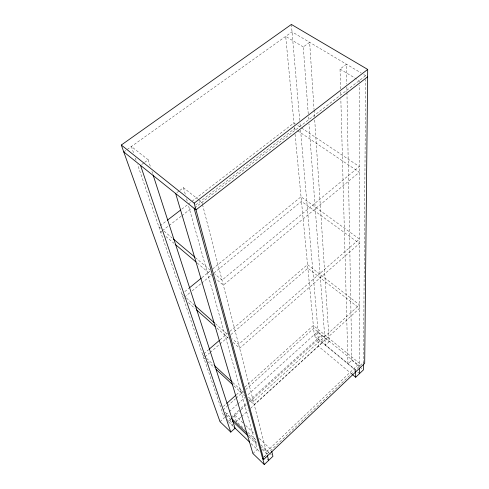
<?xml version="1.0" encoding="UTF-8"?>
<svg xmlns="http://www.w3.org/2000/svg" width="489" height="489" viewBox="0 0 489 489"><rect width="100%" height="100%" fill="white"/><g stroke="black" fill="none" stroke-linecap="round" stroke-linejoin="round"><path stroke-width="0.37" stroke-dasharray="2.44 1.83" d="M363.492 362.997L365.631 79.475M264.231 456.714L363.498 362.367M252.911 453.529L257.232 449.458L188.406 205.337M346.952 92.464L351.829 360.314L347.972 363.95L340.833 98.796M314.727 120.031L329.213 341.725L325.368 345.258L308.975 123.815M233.155 424.214L232.037 425.241L229.818 418.505M235.961 421.652L241.004 417.038M241.566 416.524L248.29 410.369M250.533 408.321L322.269 342.691L321.646 334.959L248.974 401.078M230.949 417.484L238.834 410.308M241.089 408.254L246.156 403.645M228.718 420.998L232.098 417.918M232.66 417.404L240.551 410.222M241.114 409.709L246.749 404.574M249.567 402.013L318.302 339.409L317.624 331.652L247.397 395.246M220.013 421.683L224.298 417.802L137.556 164.53M359.574 373.547L314.366 336.151L318.198 332.673L300.423 128.32M225.875 414.733L228.711 412.172M229.274 411.659L237.202 404.476M237.77 403.963L245.136 397.294M223.094 409.965L227.055 406.396M227.623 405.888L235.539 398.743M236.108 398.235L243.461 391.603M245.729 389.568L313.62 328.363L359.568 366.108L359.238 85.214M223.369 406.438L226.199 403.896M236.383 394.733L242.605 389.128M244.873 387.092L313.345 325.497L359.562 363.364L266.395 451.763L261.419 447.013M204.958 356.958L209.585 352.972M210.16 352.471L219.414 344.494M219.989 343.999L228.082 337.019M230.973 334.525L307.868 268.223L359.501 308.345L254.213 404.641L248.614 399.458M203.858 353.743L208.491 349.757M220.074 339.8L227.599 333.327M229.916 331.334L307.52 264.604L359.494 304.849L253.436 401.628L247.306 395.962M184.487 297.153L189.805 292.795M192.171 290.863L201.034 283.602M201.621 283.119L211.67 274.891M214.029 272.96L301.475 201.346L359.427 243.485L239.634 348.235L232.807 342.159M184.848 291.591L188.974 288.223M201.951 277.636L210.209 270.894M212.568 268.968L301.035 196.774L359.421 239.029L238.626 344.329L232.385 338.791M194.726 207.892L365.662 75.667M161.871 231.083L160.667 232.012L162.409 233.491M162.476 230.619L168.503 225.961M169.108 225.496L181.168 216.181M181.774 215.716L192.018 207.801M195.637 205.007L294.519 128.638L297.037 130.331M160.074 225.839L166.712 220.741M181.792 209.145L187.819 204.512M188.424 204.047L191.437 201.731M192.043 201.266L293.975 122.916L295.24 123.766M176.871 192.66L179.255 190.851M179.854 190.398L183.43 187.69L197.752 199.017M340.57 88.888L340.032 69.077L346.438 64.224L346.799 84.065M141.706 164.512L144.059 162.794M144.652 162.366L148.185 159.793L131.376 146.492L133.852 153.711M308.247 113.919L303.29 46.956L309.653 42.323L314.03 109.365M123.766 151.926L292.031 31.84L361.175 72.995M363.706 74.505L366.964 76.443M303.29 46.956L285.692 36.363L294.115 124.402M340.032 69.077L359.232 80.636L359.238 82.164M297.777 125.459L300.955 127.58M301.585 128.002L359.336 166.584L222.03 280.111L214.5 273.748M297.667 130.752L359.342 172.226L223.332 285.154L215.79 278.761M198.345 199.494L201.926 202.324L202.305 203.803M318.198 332.673L329.213 341.725M351.829 360.314L359.378 366.518M359.959 366.994L362.282 368.902M355.619 369.861L317.722 338.529L318.412 346.224L351.615 373.865M158.87 226.768L160.606 228.235M164.084 231.169L172.195 238.021M195.374 257.599L209.86 269.83M165.893 236.444L174.011 243.333M197.226 263.015L211.731 275.313M181.896 293.999L183.601 295.509M186.437 298.021L194.377 305.069M215.368 323.694L227.281 334.262M183.308 298.119L184.445 299.134M188.43 302.673L195.258 308.748M216.878 327.985L228.828 338.62M202.697 354.739L204.371 356.285M206.602 358.345L213.29 364.531M232.807 382.563L243.4 392.355M203.803 357.954L204.922 358.993M207.721 361.585L214.445 367.814M234.048 385.968L244.696 395.827M242.929 422.869L234.17 414.55L236.309 421.335L237.403 422.374M245.661 425.473L254.971 434.311M259.347 438.474L271.389 449.917M237.947 422.899L244.506 429.159M247.789 432.288L256.536 440.638M260.912 444.813L269.115 452.637M269.659 453.162L271.297 454.727M224.971 412.172L230.49 417.447M248.718 434.868L257.556 443.315M226.358 415.192L231.847 420.448M248.87 436.744L258.21 445.681M262.055 449.36L266.994 454.092M228.607 421.946L233.675 426.811M251.15 443.615L259.946 452.068M264.262 456.213L268.082 459.886M135.331 158.039L136.076 160.203M226.107 415.412L228.155 421.506M148.185 159.793L150.771 167.77M151.945 171.401L152.647 173.577M183.43 187.69L185.508 195.044M186.541 198.717L187.373 201.657M202.501 204.543L267.098 454.495M294.384 127.207L294.769 131.235M295.056 134.267L314.366 336.151M291.389 24.45L299.763 120.722M300.026 123.76L300.356 127.562M308.473 116.963L308.755 120.771M314.079 110.129L314.531 116.987M340.65 91.938L340.754 95.746M346.86 87.121L346.939 91.7"/><path stroke-width="0.73" d="M363.486 363.761L363.443 369.855L355.692 377.257L352.196 374.348M153.118 175.025L235.075 428.156L230.777 432.105L220.013 421.683L121.309 145.037L291.389 24.45L367.691 69.432L364.69 363.345L263.748 459.416L262.581 458.291M175.679 193.565L252.911 453.529L264.292 464.55L272.941 456.292L271.731 451.335M226.762 403.382L235.814 395.24M209.072 349.262L219.494 340.295M189.561 287.74L201.358 278.113M367.612 76.828L196.003 209.867L123.766 151.926M263.748 459.416L194.176 203.149L367.691 69.432M167.311 220.276L180.582 210.074M121.309 145.037L194.176 203.149M173.357 238.999L194.793 257.11M175.172 244.317L196.065 262.031M194.946 305.576L214.231 322.685M196.395 309.763L215.172 326.469M214.408 365.558L232.251 382.05M216.126 369.366L232.929 384.929M231.597 418.505L247.061 433.285M232.397 420.974L248.406 436.298M234.219 427.337L249.512 442.038M140.526 165.368L230.777 432.105M194.121 208.363L264.292 464.55M267.294 455.235L268.626 460.412M355.631 371.34L355.692 377.257M359.568 368.211L359.574 373.547"/></g></svg>
